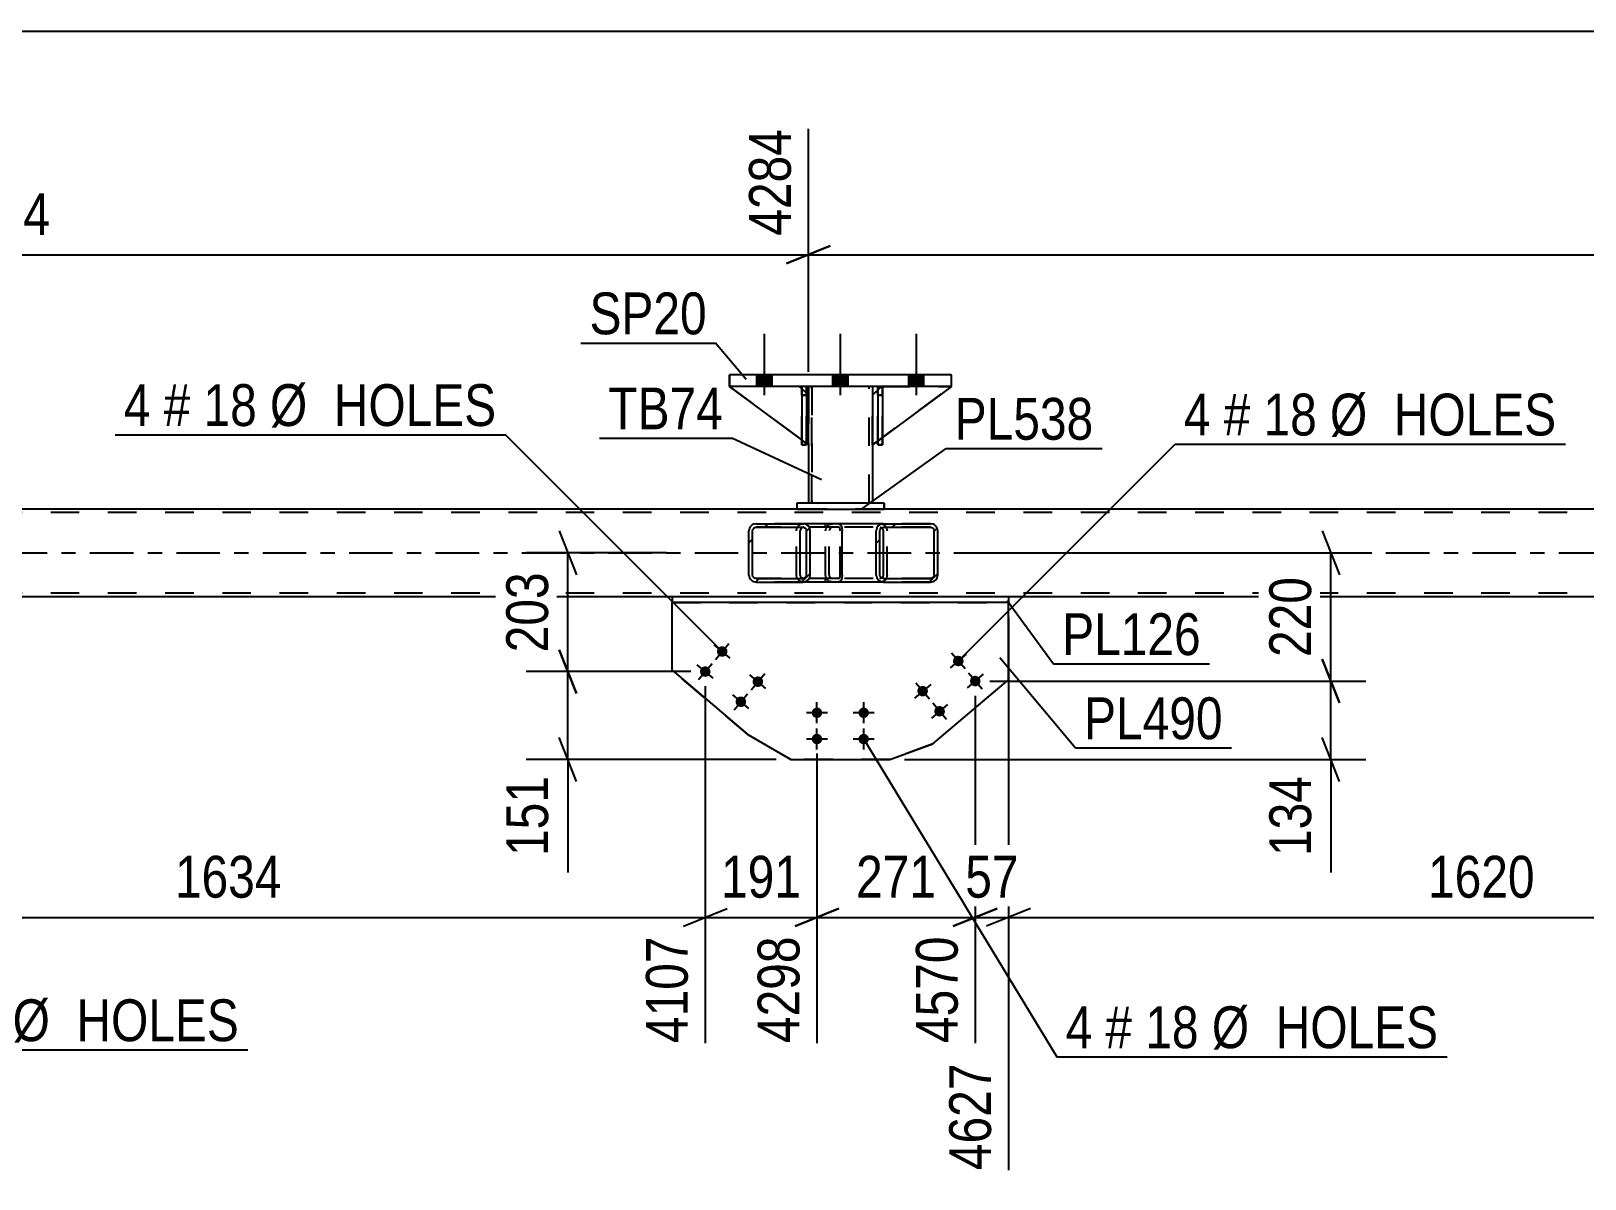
# Model space of a CAD drawing. Header units: millimetres. Extents: x -110 to 731, y -430 to 164.
# Drawn here: x 3.6 to 110, y -254.4 to -175.8 of the extents above; entities that cross this region are included whole.
import ezdxf

# ---------------------------------------------------------------- set-up
doc = ezdxf.new("R2010")
doc.units = ezdxf.units.MM
doc.linetypes.add('DXK_LINE_DOT2', pattern=[3.9198, 1.9599, -1.9599])
doc.linetypes.add('DXK_LINE_DOT3', pattern=[5.9187, 2.979, -0.9799, 0.9799, -0.9799])
doc.styles.add('Arial Narrow', font='ARIALN.TTF', dxfattribs={"height": 0.2})

# ---------------------------------------------------------------- blocks, each defined once
blk = doc.blocks.new('Part-570343290-77343 - 77341')
at = {"linetype": 'Continuous'}
h = blk.add_hatch(dxfattribs=at)
h.set_pattern_fill('', scale=0.7, style=0, pattern_type=0)
h.set_pattern_definition([(45, (56.8941, -209.8653), (-1.57154, 1.57154), [])])
h.paths.add_polyline_path([(56.93, -210.05), (56.89, -209.87), (56.78, -209.71), (56.62, -209.61), (56.43, -209.57), (53.23, -209.57), (53.04, -209.61), (52.88, -209.71), (52.77, -209.87), (52.73, -210.05), (52.73, -213.09), (52.77, -213.27), (52.88, -213.43), (53.04, -213.53), (53.23, -213.57), (56.43, -213.57), (56.62, -213.53), (56.78, -213.43), (56.89, -213.27), (56.93, -213.09)])
h.paths.add_polyline_path([(56.66, -213.18), (56.61, -213.26), (56.52, -213.31), (56.43, -213.33), (53.23, -213.33), (53.14, -213.31), (53.06, -213.26), (53, -213.18), (52.98, -213.09), (52.98, -210.05), (53, -209.96), (53.06, -209.88), (53.14, -209.83), (53.23, -209.81), (56.43, -209.81), (56.52, -209.83), (56.61, -209.88), (56.66, -209.96), (56.68, -210.05), (56.68, -213.09)])
at = {"color": 2, "linetype": 'Continuous'}
for p, q in [((53.23, -209.57), (53.04, -209.61)), ((53.23, -209.57), (56.43, -209.57)), ((58.86, -209.57), (56.43, -209.57)), ((56.62, -209.61), (56.43, -209.57)), ((58.86, -209.57), (58.95, -209.61)), ((58.95, -209.61), (59.04, -209.71)), ((52.77, -209.87), (52.73, -210.05)), ((52.73, -213.09), (52.73, -210.05)), ((52.98, -210.05), (53, -209.96)), ((52.98, -213.09), (52.98, -210.05)), ((53, -209.96), (53.06, -209.88)), ((53.06, -209.88), (53.14, -209.83)), ((53.14, -209.83), (53.23, -209.81)), ((53.23, -209.81), (56.43, -209.81)), ((56.26, -209.96), (56.24, -210.05)), ((56.24, -213.09), (56.24, -210.05)), ((56.31, -209.88), (56.26, -209.96)), ((56.39, -209.83), (56.31, -209.88)), ((56.46, -209.81), (56.39, -209.83)), ((56.43, -209.81), (56.52, -209.83)), ((56.52, -209.83), (56.61, -209.88)), ((56.61, -209.88), (56.66, -209.96)), ((56.66, -209.96), (56.68, -210.05)), ((56.68, -213.09), (56.68, -210.05)), ((56.93, -210.05), (56.89, -209.87)), ((56.93, -213.09), (56.93, -210.05)), ((59.04, -209.71), (59.1, -209.87)), ((59.1, -209.87), (59.12, -210.05)), ((59.12, -213.09), (59.12, -210.05)), ((52.73, -213.09), (52.77, -213.27)), ((53, -213.18), (52.98, -213.09)), ((53.06, -213.26), (53, -213.18)), ((53.04, -213.53), (53.23, -213.57)), ((53.14, -213.31), (53.06, -213.26)), ((53.23, -213.33), (53.14, -213.31)), ((53.23, -213.33), (56.43, -213.33)), ((53.23, -213.57), (56.43, -213.57)), ((56.24, -213.09), (56.26, -213.18)), ((56.26, -213.18), (56.31, -213.26)), ((56.31, -213.26), (56.39, -213.31)), ((56.46, -213.32), (56.39, -213.31)), ((56.52, -213.31), (56.43, -213.33)), ((56.43, -213.57), (56.62, -213.53)), ((58.86, -213.57), (56.43, -213.57)), ((56.61, -213.26), (56.52, -213.31)), ((56.66, -213.18), (56.61, -213.26)), ((56.68, -213.09), (56.66, -213.18)), ((56.89, -213.27), (56.93, -213.09)), ((58.95, -213.53), (58.86, -213.57)), ((59.04, -213.43), (58.95, -213.53)), ((59.1, -213.27), (59.04, -213.43)), ((59.12, -213.09), (59.1, -213.27))]:
    blk.add_line(p, q, dxfattribs=at)
at = {"color": 7, "linetype": 'DXK_LINE_DOT2'}
for p, q in [((56.43, -209.57), (53.23, -209.57)), ((56.3, -209.61), (56.49, -209.57)), ((57.97, -209.81), (57.97, -209.57)), ((58.86, -209.81), (53.23, -209.81)), ((55.98, -210.05), (56.02, -209.87)), ((55.98, -213.09), (55.98, -210.05)), ((56.49, -209.81), (56.46, -209.81)), ((58.91, -209.83), (58.86, -209.81)), ((58.95, -209.88), (58.91, -209.83)), ((58.98, -209.96), (58.95, -209.88)), ((58.99, -210.05), (58.98, -209.96)), ((58.99, -213.09), (58.99, -210.05)), ((58.86, -213.33), (53.23, -213.33)), ((56.43, -213.57), (53.23, -213.57)), ((56.02, -213.27), (55.98, -213.09)), ((56.49, -213.57), (56.3, -213.53)), ((56.49, -213.33), (56.46, -213.32)), ((57.97, -213.57), (57.97, -213.33)), ((58.86, -213.33), (58.91, -213.31)), ((58.91, -213.31), (58.95, -213.26)), ((58.95, -213.26), (58.98, -213.18)), ((58.98, -213.18), (58.99, -213.09))]:
    blk.add_line(p, q, dxfattribs=at)
at = {"color": 2, "linetype": 'Continuous'}
for centre, start, end in [((53.22, -210.07), 111.1033, 156.0535), ((56.44, -210.07), 23.9465, 68.8967), ((53.22, -213.07), 203.9465, 248.8967), ((56.44, -213.07), 291.1033, 336.0535)]:
    blk.add_arc(centre, 0.493, start, end, dxfattribs=at)
at = {"color": 7, "linetype": 'DXK_LINE_DOT2'}
for centre, start, end in [((56.47, -210.07), 111.1033, 156.0535), ((56.47, -213.07), 203.9465, 248.8967)]:
    blk.add_arc(centre, 0.493, start, end, dxfattribs=at)
blk = doc.blocks.new('Part-570343290-77344 - 77341')
at = {"linetype": 'Continuous'}
h = blk.add_hatch(dxfattribs=at)
h.set_pattern_fill('', scale=0.7, style=0, pattern_type=0)
h.set_pattern_definition([(45, (65.6334, -209.8653), (-1.57154, 1.57154), [])])
h.paths.add_polyline_path([(65.67, -210.05), (65.63, -209.87), (65.52, -209.71), (65.36, -209.61), (65.16, -209.57), (61.95, -209.57), (61.76, -209.61), (61.59, -209.71), (61.48, -209.87), (61.44, -210.05), (61.44, -213.09), (61.48, -213.27), (61.59, -213.43), (61.76, -213.53), (61.95, -213.57), (65.16, -213.57), (65.36, -213.53), (65.52, -213.43), (65.63, -213.27), (65.67, -213.09)])
h.paths.add_polyline_path([(65.4, -213.18), (65.34, -213.26), (65.26, -213.31), (65.16, -213.33), (61.95, -213.33), (61.85, -213.31), (61.77, -213.26), (61.71, -213.18), (61.7, -213.09), (61.7, -210.05), (61.71, -209.96), (61.77, -209.88), (61.85, -209.83), (61.95, -209.81), (65.16, -209.81), (65.26, -209.83), (65.34, -209.88), (65.4, -209.96), (65.42, -210.05), (65.42, -213.09)])
at = {"color": 7, "linetype": 'DXK_LINE_DOT2'}
for p, q in [((58.29, -209.61), (58.48, -209.57)), ((58.86, -209.57), (58.48, -209.57)), ((61.7, -209.57), (61.89, -209.61)), ((65.16, -209.57), (61.95, -209.57)), ((57.97, -210.05), (58.01, -209.87)), ((57.97, -213.09), (57.97, -210.05)), ((58.25, -209.96), (58.23, -210.05)), ((58.23, -213.09), (58.23, -210.05)), ((58.3, -209.88), (58.25, -209.96)), ((58.38, -209.83), (58.3, -209.88)), ((58.48, -209.81), (58.38, -209.83)), ((65.16, -209.81), (58.48, -209.81)), ((61.7, -209.81), (61.79, -209.83)), ((61.79, -209.83), (61.82, -209.85)), ((62.16, -209.87), (62.2, -210.05)), ((62.2, -213.09), (62.2, -210.05)), ((58.01, -213.27), (57.97, -213.09)), ((58.23, -213.09), (58.25, -213.18)), ((58.25, -213.18), (58.3, -213.26)), ((58.48, -213.57), (58.29, -213.53)), ((58.3, -213.26), (58.38, -213.31)), ((58.38, -213.31), (58.48, -213.33)), ((65.16, -213.33), (58.48, -213.33)), ((58.86, -213.57), (58.48, -213.57)), ((61.7, -213.33), (61.79, -213.31)), ((61.89, -213.53), (61.7, -213.57)), ((61.79, -213.31), (61.82, -213.29)), ((65.16, -213.57), (61.95, -213.57)), ((62.2, -213.09), (62.16, -213.27))]:
    blk.add_line(p, q, dxfattribs=at)
at = {"color": 2, "linetype": 'Continuous'}
for p, q in [((61.95, -209.57), (58.86, -209.57)), ((61.95, -209.57), (61.76, -209.61)), ((61.95, -209.57), (65.16, -209.57)), ((65.36, -209.61), (65.16, -209.57)), ((61.48, -209.87), (61.44, -210.05)), ((61.44, -213.09), (61.44, -210.05)), ((61.7, -210.05), (61.71, -209.96)), ((61.7, -213.09), (61.7, -210.05)), ((61.71, -209.96), (61.77, -209.88)), ((61.77, -209.88), (61.85, -209.83)), ((61.82, -209.85), (61.88, -209.88)), ((61.85, -209.83), (61.95, -209.81)), ((61.93, -209.96), (61.88, -209.88)), ((61.95, -210.05), (61.93, -209.96)), ((61.95, -209.81), (65.16, -209.81)), ((61.95, -213.09), (61.95, -210.05)), ((65.16, -209.81), (65.26, -209.83)), ((65.26, -209.83), (65.34, -209.88)), ((65.34, -209.88), (65.4, -209.96)), ((65.4, -209.96), (65.42, -210.05)), ((65.42, -213.09), (65.42, -210.05)), ((65.67, -210.05), (65.63, -209.87)), ((65.67, -213.09), (65.67, -210.05)), ((61.95, -213.57), (58.86, -213.57)), ((61.44, -213.09), (61.48, -213.27)), ((61.71, -213.18), (61.7, -213.09)), ((61.77, -213.26), (61.71, -213.18)), ((61.76, -213.53), (61.95, -213.57)), ((61.85, -213.31), (61.77, -213.26)), ((61.82, -213.29), (61.88, -213.26)), ((61.95, -213.33), (61.85, -213.31)), ((61.88, -213.26), (61.93, -213.18)), ((61.93, -213.18), (61.95, -213.09)), ((61.95, -213.33), (65.16, -213.33)), ((61.95, -213.57), (65.16, -213.57)), ((65.26, -213.31), (65.16, -213.33)), ((65.16, -213.57), (65.36, -213.53)), ((65.34, -213.26), (65.26, -213.31)), ((65.4, -213.18), (65.34, -213.26)), ((65.42, -213.09), (65.4, -213.18)), ((65.63, -213.27), (65.67, -213.09))]:
    blk.add_line(p, q, dxfattribs=at)
at = {"color": 7, "linetype": 'DXK_LINE_DOT2'}
for centre, start, end in [((58.46, -210.07), 110.9282, 155.8647), ((61.71, -210.07), 24.1353, 69.0718), ((58.46, -213.07), 204.1353, 249.0718), ((61.71, -213.07), 290.9282, 335.8647)]:
    blk.add_arc(centre, 0.495, start, end, dxfattribs=at)
at = {"color": 2, "linetype": 'Continuous'}
for centre, start, end in [((61.93, -210.07), 110.9282, 155.8647), ((65.18, -210.07), 24.1353, 69.0718), ((61.93, -213.07), 204.1353, 249.0718), ((65.18, -213.07), 290.9282, 335.8647)]:
    blk.add_arc(centre, 0.495, start, end, dxfattribs=at)
blk = doc.blocks.new('Part-570343290-77413 - 77341')
at = {"color": 2, "linetype": 'Continuous'}
for p, q in [((70.51, -214.57), (47.46, -214.57)), ((47.46, -214.57), (47.46, -214.97)), ((70.51, -214.97), (47.46, -214.97)), ((70.51, -214.57), (70.51, -214.97))]:
    blk.add_line(p, q, dxfattribs=at)
blk = doc.blocks.new('Part-570343290-77357 - 77341')
at = {"color": 2, "linetype": 'Continuous'}
for p, q in [((56, -208.57), (-45.68, -208.57)), ((225.21, -208.57), (62, -208.57)), ((47.46, -214.57), (-15.61, -214.57)), ((133.03, -214.57), (70.51, -214.57))]:
    blk.add_line(p, q, dxfattribs=at)
at = {"color": 7, "linetype": 'DXK_LINE_DOT2'}
for p, q in [((62, -208.57), (56, -208.57)), ((618.35, -208.81), (-45.68, -208.81)), ((618.35, -214.33), (-45.68, -214.33)), ((70.51, -214.57), (47.46, -214.57))]:
    blk.add_line(p, q, dxfattribs=at)
at = {"color": 7, "linetype": 'DXK_LINE_DOT3'}
blk.add_line((-45.68, -211.57), (618.35, -211.57), dxfattribs=at)
blk = doc.blocks.new('Part-570343290-77362 - 77341')
at = {"color": 2, "linetype": 'Continuous'}
for p, q in [((56.8, -200.17), (56.8, -200.77)), ((61.2, -200.17), (61.2, -200.77)), ((61.2, -200.17), (61.2, -200.77)), ((56.8, -204.17), (56.8, -208.17)), ((61.2, -204.17), (61.2, -208.17)), ((61.2, -204.17), (61.2, -208.17))]:
    blk.add_line(p, q, dxfattribs=at)
at = {"color": 7, "linetype": 'DXK_LINE_DOT2'}
for p, q in [((61.2, -200.17), (56.8, -200.17)), ((56.8, -200.17), (56.8, -208.17)), ((56.8, -200.77), (56.8, -204.17)), ((57.04, -208.17), (57.04, -200.17)), ((57.04, -200.17), (57.04, -208.17)), ((60.96, -208.17), (60.96, -200.17)), ((60.96, -208.17), (60.96, -200.17)), ((61.2, -200.77), (61.2, -204.17)), ((61.2, -200.77), (61.2, -204.17)), ((61.2, -208.17), (56.8, -208.17))]:
    blk.add_line(p, q, dxfattribs=at)
blk = doc.blocks.new('Part-570343290-77364 - 77341')
at = {"color": 7, "linetype": 'DXK_LINE_DOT2'}
for p, q in [((56.35, -200.77), (56.35, -200.17)), ((56.35, -200.17), (56.35, -200.17)), ((56.35, -200.17), (56.35, -204.17)), ((56.67, -200.17), (56.35, -200.17)), ((56.35, -204.17), (56.35, -200.77)), ((56.35, -200.77), (56.67, -200.77)), ((56.67, -200.64), (56.67, -200.77)), ((56.67, -200.64), (56.67, -204.17)), ((56.67, -200.77), (56.67, -204.08)), ((56.35, -204.17), (56.67, -204.17))]:
    blk.add_line(p, q, dxfattribs=at)
at = {"color": 2, "linetype": 'Continuous'}
for p, q in [((56.67, -200.17), (56.67, -200.64)), ((56.67, -200.17), (56.67, -200.64)), ((56.67, -204.08), (56.67, -204.17))]:
    blk.add_line(p, q, dxfattribs=at)
blk = doc.blocks.new('Part-570343290-77365 - 77341')
at = {"color": 7, "linetype": 'DXK_LINE_DOT2'}
for p, q in [((61.55, -200.77), (61.55, -200.17)), ((61.55, -200.17), (61.55, -200.17)), ((61.55, -200.17), (61.55, -204.17)), ((61.87, -200.17), (61.55, -200.17)), ((61.55, -204.17), (61.55, -200.77)), ((61.55, -200.77), (61.87, -200.77)), ((61.87, -200.77), (61.87, -200.17)), ((61.87, -204.17), (61.87, -200.17)), ((61.87, -200.77), (61.87, -203.67)), ((61.55, -204.17), (61.87, -204.17))]:
    blk.add_line(p, q, dxfattribs=at)
at = {"color": 2, "linetype": 'Continuous'}
blk.add_line((61.87, -203.67), (61.87, -204.17), dxfattribs=at)
blk = doc.blocks.new('Part-570343290-77366 - 77341')
at = {"color": 2, "linetype": 'Continuous'}
for p, q in [((56.67, -200.17), (56.35, -200.17)), ((56.35, -200.17), (56.35, -204.17)), ((56.67, -200.76), (56.67, -200.17)), ((56.67, -200.17), (56.67, -204.17)), ((56.67, -204.17), (56.35, -204.17))]:
    blk.add_line(p, q, dxfattribs=at)
at = {"color": 7, "linetype": 'DXK_LINE_DOT2'}
for p, q in [((56.35, -200.77), (56.35, -200.17)), ((56.67, -200.77), (56.35, -200.77)), ((56.35, -200.77), (56.35, -204.17)), ((56.67, -200.17), (56.67, -200.17)), ((56.67, -200.17), (56.67, -200.17)), ((56.67, -204.17), (56.67, -200.76))]:
    blk.add_line(p, q, dxfattribs=at)
blk = doc.blocks.new('Part-570343290-77367 - 77341')
at = {"color": 2, "linetype": 'Continuous'}
for p, q in [((61.87, -200.17), (61.55, -200.17)), ((61.55, -200.17), (61.55, -204.17)), ((61.87, -200.76), (61.87, -200.17)), ((61.87, -200.17), (61.87, -204.17)), ((61.87, -204.17), (61.55, -204.17))]:
    blk.add_line(p, q, dxfattribs=at)
at = {"color": 7, "linetype": 'DXK_LINE_DOT2'}
for p, q in [((61.55, -200.77), (61.55, -200.17)), ((61.87, -200.77), (61.55, -200.77)), ((61.55, -200.77), (61.55, -204.17)), ((61.87, -200.17), (61.87, -200.17)), ((61.87, -200.17), (61.87, -200.17)), ((61.87, -204.17), (61.87, -200.76))]:
    blk.add_line(p, q, dxfattribs=at)
blk = doc.blocks.new('Part-570343290-77368 - 77341')
at = {"color": 7, "linetype": 'DXK_LINE_DOT2'}
for p, q in [((56.8, -204.17), (51.4, -200.17)), ((56.2, -200.17), (51.4, -200.17)), ((51.4, -200.17), (56.8, -204.17)), ((56.2, -200.17), (56.8, -200.77)), ((56.8, -200.77), (56.2, -200.17)), ((56.8, -200.77), (56.8, -204.17)), ((56.8, -200.77), (56.8, -200.77)), ((56.8, -204.17), (56.8, -200.77)), ((56.8, -204.17), (56.8, -204.17))]:
    blk.add_line(p, q, dxfattribs=at)
blk = doc.blocks.new('Part-570343290-77369 - 77341')
at = {"color": 2, "linetype": 'Continuous'}
for p, q in [((56.35, -203.84), (51.4, -200.17)), ((56.35, -200.32), (56.2, -200.17)), ((56.8, -200.77), (56.67, -200.64)), ((56.8, -200.77), (56.8, -200.77)), ((56.8, -204.17), (56.8, -200.77)), ((56.8, -204.17), (56.67, -204.08)), ((56.8, -204.17), (56.8, -204.17))]:
    blk.add_line(p, q, dxfattribs=at)
at = {"color": 7, "linetype": 'DXK_LINE_DOT2'}
for p, q in [((56.8, -204.17), (51.4, -200.17)), ((56.2, -200.17), (51.4, -200.17)), ((56.2, -200.17), (56.8, -200.77)), ((56.67, -200.64), (56.35, -200.32)), ((56.8, -200.77), (56.8, -204.17)), ((56.67, -204.08), (56.35, -203.84))]:
    blk.add_line(p, q, dxfattribs=at)
blk = doc.blocks.new('Part-570343290-77370 - 77341')
at = {"color": 7, "linetype": 'DXK_LINE_DOT2'}
for p, q in [((61.8, -200.17), (61.2, -200.77)), ((61.2, -204.17), (66.6, -200.17)), ((61.2, -200.77), (61.8, -200.17)), ((66.6, -200.17), (61.2, -204.17)), ((61.2, -200.77), (61.2, -204.17)), ((61.2, -200.77), (61.2, -200.77)), ((61.2, -204.17), (61.2, -200.77)), ((61.8, -200.17), (66.6, -200.17)), ((61.2, -204.17), (61.2, -204.17))]:
    blk.add_line(p, q, dxfattribs=at)
at = {"color": 2, "linetype": 'Continuous'}
blk.add_line((66.6, -200.17), (66.6, -200.17), dxfattribs=at)
blk = doc.blocks.new('Part-570343290-77371 - 77341')
at = {"color": 7, "linetype": 'DXK_LINE_DOT2'}
for p, q in [((61.2, -200.77), (61.8, -200.17)), ((66.6, -200.17), (61.2, -204.17)), ((61.2, -204.17), (61.2, -200.77)), ((61.8, -200.17), (61.55, -200.42)), ((61.8, -200.17), (66.6, -200.17)), ((66.6, -200.17), (66.6, -200.17)), ((61.87, -203.67), (61.55, -203.91))]:
    blk.add_line(p, q, dxfattribs=at)
at = {"color": 2, "linetype": 'Continuous'}
for p, q in [((61.55, -200.42), (61.2, -200.77)), ((61.2, -200.77), (61.2, -204.17)), ((61.2, -200.77), (61.2, -200.77)), ((66.6, -200.17), (61.87, -203.67)), ((66.6, -200.17), (66.6, -200.17)), ((61.55, -203.91), (61.2, -204.17)), ((61.2, -204.17), (61.2, -204.17))]:
    blk.add_line(p, q, dxfattribs=at)
blk = doc.blocks.new('Part-570343290-77372 - 77341')
at = {"color": 2, "linetype": 'Continuous'}
for p, q in [((66.6, -199.37), (51.4, -199.37)), ((51.4, -199.37), (51.4, -200.17)), ((66.6, -200.17), (66.6, -199.37)), ((66.6, -200.17), (66.6, -199.37)), ((66.6, -200.17), (51.4, -200.17))]:
    blk.add_line(p, q, dxfattribs=at)
at = {"color": 7, "linetype": 'DXK_LINE_DOT2'}
for p, q in [((51.4, -200.17), (51.4, -199.37)), ((66.6, -200.17), (66.6, -200.17)), ((66.6, -200.17), (66.6, -200.17))]:
    blk.add_line(p, q, dxfattribs=at)
blk = doc.blocks.new('Part-570343290-77466 - 77341')
at = {"color": 2, "linetype": 'Continuous'}
for p, q in [((56, -208.17), (56, -208.57)), ((62, -208.17), (56, -208.17)), ((56, -208.57), (62, -208.57)), ((62, -208.17), (62, -208.57)), ((62, -208.57), (62, -208.17))]:
    blk.add_line(p, q, dxfattribs=at)
at = {"color": 7, "linetype": 'DXK_LINE_DOT2'}
for p, q in [((56, -208.17), (56, -208.57)), ((62, -208.17), (62, -208.17)), ((62, -208.17), (62, -208.17)), ((62, -208.57), (62, -208.57)), ((62, -208.57), (62, -208.57))]:
    blk.add_line(p, q, dxfattribs=at)
blk = doc.blocks.new('Part-570343290-77478 - 77341')
at = {"color": 2, "linetype": 'Continuous'}
for p, q in [((47.46, -219.61), (47.46, -214.97)), ((70.51, -220.26), (70.51, -214.97)), ((47.46, -219.61), (52.65, -224)), ((65.32, -224.65), (70.51, -220.26)), ((52.65, -224), (55.59, -225.72)), ((52.65, -224), (52.65, -224)), ((62.39, -225.72), (65.32, -224.65)), ((65.32, -224.65), (65.32, -224.65)), ((55.59, -225.72), (62.39, -225.72)), ((55.59, -225.72), (55.59, -225.72)), ((62.39, -225.72), (62.39, -225.72))]:
    blk.add_line(p, q, dxfattribs=at)
at = {"color": 7, "linetype": 'DXK_LINE_DOT2'}
for p, q in [((47.46, -214.97), (70.51, -214.97)), ((47.46, -214.97), (70.51, -214.97)), ((52.65, -224), (47.46, -219.61)), ((65.32, -224.65), (70.51, -220.26)), ((55.59, -225.72), (52.65, -224)), ((65.32, -224.65), (62.39, -225.72)), ((62.39, -225.72), (55.59, -225.72))]:
    blk.add_line(p, q, dxfattribs=at)
blk = doc.blocks.new('Bolt-570343290-77489 - 77341')
at = {"linetype": 'Continuous'}
for points in [[(53.28, -200.17), (54.32, -200.17), (54.32, -199.37), (53.28, -199.37)], [(53.28, -200.17), (54.32, -200.17), (54.32, -199.37), (53.28, -199.37)], [(53.28, -200.17), (54.32, -200.17), (54.32, -199.37), (53.28, -199.37)], [(58.48, -200.17), (59.52, -200.17), (59.52, -199.37), (58.48, -199.37)], [(58.48, -200.17), (59.52, -200.17), (59.52, -199.37), (58.48, -199.37)], [(63.68, -200.17), (64.72, -200.17), (64.72, -199.37), (63.68, -199.37)], [(63.68, -200.17), (64.72, -200.17), (64.72, -199.37), (63.68, -199.37)], [(63.68, -200.17), (64.72, -200.17), (64.72, -199.37), (63.68, -199.37)]]:
    blk.add_hatch(color=1, dxfattribs=at).paths.add_polyline_path(points)
at = {"color": 1, "linetype": 'Continuous'}
for p, q in [((53.8, -200.77), (53.8, -196.57)), ((53.8, -200.77), (53.8, -196.57)), ((53.8, -200.77), (53.8, -196.57)), ((59, -200.77), (59, -196.57)), ((59, -200.77), (59, -196.57)), ((64.2, -200.77), (64.2, -196.57)), ((64.2, -200.77), (64.2, -196.57)), ((64.2, -200.77), (64.2, -196.57)), ((53.28, -200.17), (53.28, -199.37)), ((53.28, -200.17), (53.28, -199.37)), ((53.28, -200.17), (53.28, -199.37)), ((54.32, -200.17), (54.32, -199.37)), ((54.32, -200.17), (54.32, -199.37)), ((54.32, -200.17), (54.32, -199.37)), ((58.48, -200.17), (58.48, -199.37)), ((58.48, -200.17), (58.48, -199.37)), ((59.52, -200.17), (59.52, -199.37)), ((59.52, -200.17), (59.52, -199.37)), ((63.68, -200.17), (63.68, -199.37)), ((63.68, -200.17), (63.68, -199.37)), ((63.68, -200.17), (63.68, -199.37)), ((64.72, -200.17), (64.72, -199.37)), ((64.72, -200.17), (64.72, -199.37)), ((64.72, -200.17), (64.72, -199.37))]:
    blk.add_line(p, q, dxfattribs=at)
blk = doc.blocks.new('Bolt-570343290-77538 - 77341')
at = {"linetype": 'Continuous'}
for points in [[(50.62, -218.09), (50.68, -218.04), (50.74, -218), (50.81, -217.98), (50.89, -217.97), (50.96, -217.97), (51.03, -217.99), (51.1, -218.03), (51.16, -218.08), (51.2, -218.14), (51.24, -218.2), (51.26, -218.28), (51.26, -218.35), (51.24, -218.43), (51.22, -218.5), (51.17, -218.56), (51.12, -218.61), (51.06, -218.65), (50.98, -218.67), (50.91, -218.69), (50.83, -218.68), (50.76, -218.66), (50.7, -218.62), (50.64, -218.57), (50.59, -218.51), (50.56, -218.45), (50.54, -218.37), (50.54, -218.3), (50.55, -218.22), (50.58, -218.16)], [(49.46, -219.47), (49.52, -219.41), (49.58, -219.38), (49.65, -219.35), (49.73, -219.34), (49.8, -219.35), (49.87, -219.37), (49.94, -219.4), (50, -219.45), (50.04, -219.51), (50.07, -219.58), (50.09, -219.65), (50.1, -219.73), (50.08, -219.8), (50.05, -219.87), (50.01, -219.93), (49.96, -219.98), (49.89, -220.02), (49.82, -220.05), (49.75, -220.06), (49.67, -220.05), (49.6, -220.03), (49.53, -220), (49.48, -219.95), (49.43, -219.89), (49.4, -219.82), (49.38, -219.75), (49.38, -219.67), (49.39, -219.6), (49.42, -219.53)], [(53.07, -220.16), (53.12, -220.11), (53.19, -220.07), (53.26, -220.04), (53.33, -220.03), (53.41, -220.04), (53.48, -220.06), (53.54, -220.09), (53.6, -220.14), (53.65, -220.2), (53.68, -220.27), (53.7, -220.34), (53.7, -220.42), (53.69, -220.49), (53.66, -220.56), (53.62, -220.62), (53.56, -220.68), (53.5, -220.72), (53.43, -220.74), (53.35, -220.75), (53.28, -220.75), (53.21, -220.73), (53.14, -220.69), (53.08, -220.64), (53.04, -220.58), (53, -220.51), (52.98, -220.44), (52.98, -220.37), (53, -220.29), (53.02, -220.22)], [(51.9, -221.53), (51.96, -221.48), (52.02, -221.44), (52.09, -221.42), (52.17, -221.41), (52.24, -221.41), (52.32, -221.43), (52.38, -221.47), (52.44, -221.52), (52.49, -221.58), (52.52, -221.64), (52.54, -221.72), (52.54, -221.79), (52.52, -221.87), (52.5, -221.94), (52.45, -222), (52.4, -222.05), (52.34, -222.09), (52.26, -222.12), (52.19, -222.13), (52.12, -222.12), (52.04, -222.1), (51.98, -222.06), (51.92, -222.02), (51.87, -221.96), (51.84, -221.89), (51.82, -221.82), (51.82, -221.74), (51.83, -221.67), (51.86, -221.6)]]:
    blk.add_hatch(color=1, dxfattribs=at).paths.add_polyline_path(points)
at = {"color": 1, "linetype": 'Continuous'}
for p, q in [((51.45, -218.79), (50.35, -217.86)), ((50.43, -218.87), (51.36, -217.78)), ((50.29, -220.16), (49.19, -219.23)), ((49.27, -220.25), (50.2, -219.15)), ((53.89, -220.86), (52.79, -219.93)), ((52.88, -220.94), (53.81, -219.84)), ((52.73, -222.23), (51.63, -221.3)), ((51.71, -222.32), (52.64, -221.22))]:
    blk.add_line(p, q, dxfattribs=at)
blk = doc.blocks.new('Bolt-570343290-77539 - 77341')
at = {"linetype": 'Continuous'}
for points in [[(57.03, -222.52, -1), (57.75, -222.52, -1)], [(60.23, -222.52, -1), (60.95, -222.52, -1)], [(57.03, -224.32, -1), (57.75, -224.32, -1)], [(60.23, -224.32, -1), (60.95, -224.32, -1)]]:
    blk.add_hatch(color=1, dxfattribs=at).paths.add_polyline_path(points)
at = {"color": 1, "linetype": 'Continuous'}
for p, q in [((57.39, -223.24), (57.39, -221.8)), ((60.59, -223.24), (60.59, -221.8)), ((58.11, -222.52), (56.67, -222.52)), ((61.31, -222.52), (59.87, -222.52)), ((58.11, -224.32), (56.67, -224.32)), ((57.39, -225.04), (57.39, -223.6)), ((61.31, -224.32), (59.87, -224.32)), ((60.59, -225.04), (60.59, -223.6))]:
    blk.add_line(p, q, dxfattribs=at)
blk = doc.blocks.new('Bolt-570343290-77540 - 77341')
at = {"linetype": 'Continuous'}
for points in [[(66.72, -218.92), (66.74, -218.84), (66.77, -218.78), (66.82, -218.72), (66.88, -218.67), (66.95, -218.64), (67.02, -218.62), (67.09, -218.62), (67.17, -218.63), (67.24, -218.66), (67.3, -218.7), (67.35, -218.75), (67.39, -218.81), (67.42, -218.89), (67.43, -218.96), (67.43, -219.03), (67.41, -219.11), (67.37, -219.17), (67.32, -219.23), (67.27, -219.28), (67.2, -219.31), (67.13, -219.33), (67.05, -219.33), (66.98, -219.32), (66.91, -219.29), (66.84, -219.25), (66.79, -219.2), (66.75, -219.14), (66.72, -219.06), (66.71, -218.99)], [(67.88, -220.29), (67.9, -220.22), (67.93, -220.15), (67.98, -220.09), (68.04, -220.05), (68.11, -220.01), (68.18, -219.99), (68.26, -219.99), (68.33, -220), (68.4, -220.03), (68.46, -220.07), (68.52, -220.13), (68.56, -220.19), (68.58, -220.26), (68.59, -220.33), (68.59, -220.41), (68.57, -220.48), (68.54, -220.55), (68.49, -220.61), (68.43, -220.65), (68.36, -220.69), (68.29, -220.71), (68.21, -220.71), (68.14, -220.7), (68.07, -220.67), (68.01, -220.63), (67.95, -220.57), (67.91, -220.51), (67.89, -220.44), (67.88, -220.36)], [(64.27, -220.98), (64.29, -220.91), (64.33, -220.84), (64.38, -220.79), (64.44, -220.74), (64.5, -220.7), (64.58, -220.69), (64.65, -220.68), (64.73, -220.7), (64.8, -220.72), (64.86, -220.76), (64.91, -220.82), (64.95, -220.88), (64.98, -220.95), (64.99, -221.03), (64.98, -221.1), (64.96, -221.17), (64.93, -221.24), (64.88, -221.3), (64.82, -221.35), (64.76, -221.38), (64.68, -221.4), (64.61, -221.4), (64.53, -221.39), (64.46, -221.36), (64.4, -221.32), (64.35, -221.27), (64.31, -221.2), (64.28, -221.13), (64.27, -221.06)], [(65.44, -222.36), (65.46, -222.28), (65.49, -222.22), (65.54, -222.16), (65.6, -222.11), (65.67, -222.08), (65.74, -222.06), (65.81, -222.06), (65.89, -222.07), (65.96, -222.1), (66.02, -222.14), (66.07, -222.19), (66.11, -222.26), (66.14, -222.33), (66.15, -222.4), (66.15, -222.48), (66.13, -222.55), (66.09, -222.62), (66.04, -222.67), (65.99, -222.72), (65.92, -222.75), (65.85, -222.77), (65.77, -222.78), (65.7, -222.76), (65.63, -222.74), (65.56, -222.69), (65.51, -222.64), (65.47, -222.58), (65.44, -222.51), (65.43, -222.43)]]:
    blk.add_hatch(color=1, dxfattribs=at).paths.add_polyline_path(points)
at = {"color": 1, "linetype": 'Continuous'}
for p, q in [((67.62, -218.51), (66.52, -219.44)), ((67.54, -219.52), (66.61, -218.43)), ((68.78, -219.88), (67.69, -220.81)), ((68.7, -220.9), (67.77, -219.8)), ((65.18, -220.58), (64.08, -221.51)), ((65.09, -221.59), (64.16, -220.49)), ((66.34, -221.95), (65.24, -222.88)), ((66.26, -222.97), (65.33, -221.87))]:
    blk.add_line(p, q, dxfattribs=at)
blk = doc.blocks.new('StraightDimension-570343290-81032 - 77341')
at = {"color": 7, "linetype": 'Continuous'}
for p, q in [((68.23, -221.35), (68.23, -245.14)), ((57.39, -225.32), (57.39, -245.14)), ((55.89, -237.13), (58.89, -235.93)), ((69.73, -235.93), (66.73, -237.13)), ((57.39, -236.53), (68.23, -236.53))]:
    blk.add_line(p, q, dxfattribs=at)
at = {"color": 0}
blk.add_wipeout([(66.15, -235.78), (66.15, -231.58), (59.47, -231.58), (59.47, -235.78)], dxfattribs=at)
at = {"color": 3, "style": 'Arial Narrow'}
blk.add_text('271', height=2.863, dxfattribs=at).set_placement((60.07, -235.18))
at = {"color": 0, "linetype": 'Continuous'}
blk.add_wipeout([(67.63, -237.23), (63.43, -237.23), (63.43, -245.74), (67.63, -245.74)], dxfattribs=at)
at = {"color": 3, "linetype": 'Continuous', "style": 'Arial Narrow'}
blk.add_text('4570', height=2.863, rotation=90.0002, dxfattribs=at).set_placement((67.03, -245.14))
blk = doc.blocks.new('StraightDimension-570343290-80683 - 77341')
at = {"color": 7, "linetype": 'Continuous'}
for p, q in [((56.8, -199.17), (56.8, -182.54)), ((226.01, -199.17), (226.01, -182.54)), ((58.3, -190.55), (55.3, -191.75)), ((56.8, -191.15), (226.01, -191.15)), ((224.51, -191.75), (227.51, -190.55))]:
    blk.add_line(p, q, dxfattribs=at)
at = {"color": 0}
blk.add_wipeout([(145.66, -190.4), (145.66, -186.2), (137.15, -186.2), (137.15, -190.4)], dxfattribs=at)
at = {"color": 3, "style": 'Arial Narrow'}
blk.add_text('4230', height=2.863, dxfattribs=at).set_placement((137.75, -189.8))
at = {"color": 0, "linetype": 'Continuous'}
blk.add_wipeout([(225.41, -181.94), (221.21, -181.94), (221.21, -190.45), (225.41, -190.45)], dxfattribs=at)
at = {"color": 3, "linetype": 'Continuous', "style": 'Arial Narrow'}
blk.add_text('8514', height=2.863, rotation=90.0002, dxfattribs=at).set_placement((224.81, -189.85))
blk = doc.blocks.new('StraightDimension-570343290-80684 - 77341')
at = {"color": 7, "linetype": 'Continuous'}
for p, q in [((56.8, -199.17), (56.8, -182.54)), ((-54.38, -207.57), (-54.38, -188.02)), ((-52.88, -190.55), (-55.88, -191.75)), ((-54.38, -191.15), (56.8, -191.15)), ((55.3, -191.75), (58.3, -190.55))]:
    blk.add_line(p, q, dxfattribs=at)
at = {"color": 0}
blk.add_wipeout([(5.47, -190.4), (5.47, -186.2), (-3.05, -186.2), (-3.05, -190.4)], dxfattribs=at)
at = {"color": 3, "style": 'Arial Narrow'}
blk.add_text('4284', height=2.863, dxfattribs=at).set_placement((-2.45, -189.8))
at = {"color": 0, "linetype": 'Continuous'}
for points in [[(56.2, -181.94), (52, -181.94), (52, -190.45), (56.2, -190.45)], [(-54.98, -187.42), (-59.18, -187.42), (-59.18, -190.45), (-54.98, -190.45)]]:
    blk.add_wipeout(points, dxfattribs=at)
at = {"color": 3, "linetype": 'Continuous', "style": 'Arial Narrow'}
for s, height, p in [('4284', 2.863, (55.6, -189.85)), ('0', 2.86, (-55.58, -189.85))]:
    blk.add_text(s, height=height, rotation=90.0002, dxfattribs=at).set_placement(p)
blk = doc.blocks.new('StraightDimension-570343290-80968 - 77341')
at = {"color": 7, "linetype": 'Continuous'}
blk.add_line((-54.38, -175.84), (630.45, -175.84), dxfattribs=at)
blk = doc.blocks.new('StraightDimension-570343290-81030 - 77341')
at = {"color": 7, "linetype": 'Continuous'}
for p, q in [((70.51, -215.97), (70.51, -253.84)), ((135.31, -219.56), (135.31, -245.14)), ((72.01, -235.93), (69.01, -237.13)), ((133.81, -237.13), (136.81, -235.93)), ((70.51, -236.53), (135.31, -236.53))]:
    blk.add_line(p, q, dxfattribs=at)
at = {"color": 0}
blk.add_wipeout([(107.17, -235.78), (107.17, -231.58), (98.65, -231.58), (98.65, -235.78)], dxfattribs=at)
at = {"color": 3, "style": 'Arial Narrow'}
blk.add_text('1620', height=2.863, dxfattribs=at).set_placement((99.25, -235.18))
at = {"color": 0, "linetype": 'Continuous'}
blk.add_wipeout([(134.71, -237.23), (130.51, -237.23), (130.51, -245.74), (134.71, -245.74)], dxfattribs=at)
at = {"color": 3, "linetype": 'Continuous', "style": 'Arial Narrow'}
blk.add_text('6246', height=2.863, rotation=90.0002, dxfattribs=at).set_placement((134.11, -245.14))
blk = doc.blocks.new('StraightDimension-570343290-81031 - 77341')
at = {"color": 7, "linetype": 'Continuous'}
for p, q in [((70.51, -215.97), (70.51, -253.84)), ((68.23, -221.35), (68.23, -245.14)), ((66.73, -237.13), (69.73, -235.93)), ((72.01, -235.93), (69.01, -237.13)), ((68.23, -236.53), (70.51, -236.53))]:
    blk.add_line(p, q, dxfattribs=at)
at = {"color": 0, "linetype": 'Continuous'}
blk.add_wipeout([(69.91, -245.93), (65.71, -245.93), (65.71, -254.44), (69.91, -254.44)], dxfattribs=at)
at = {"color": 3, "linetype": 'Continuous', "style": 'Arial Narrow'}
blk.add_text('4627', height=2.863, rotation=90.0002, dxfattribs=at).set_placement((69.31, -253.84))
at = {"color": 0}
blk.add_wipeout([(71.8, -235.78), (71.8, -231.58), (66.95, -231.58), (66.95, -235.78)], dxfattribs=at)
at = {"color": 3, "style": 'Arial Narrow'}
blk.add_text('57', height=2.863, dxfattribs=at).set_placement((67.55, -235.18))
blk = doc.blocks.new('StraightDimension-570343290-81033 - 77341')
at = {"color": 7, "linetype": 'Continuous'}
for p, q in [((49.74, -220.7), (49.74, -245.14)), ((57.39, -225.32), (57.39, -245.14)), ((48.24, -237.13), (51.24, -235.93)), ((58.89, -235.93), (55.89, -237.13)), ((49.74, -236.53), (57.39, -236.53))]:
    blk.add_line(p, q, dxfattribs=at)
at = {"color": 0}
blk.add_wipeout([(56.9, -235.78), (56.9, -231.58), (50.22, -231.58), (50.22, -235.78)], dxfattribs=at)
at = {"color": 0, "linetype": 'Continuous'}
blk.add_wipeout([(56.79, -237.23), (52.59, -237.23), (52.59, -245.74), (56.79, -245.74)], dxfattribs=at)
at = {"color": 3, "style": 'Arial Narrow'}
blk.add_text('191', height=2.863, dxfattribs=at).set_placement((50.82, -235.18))
at = {"color": 3, "linetype": 'Continuous', "style": 'Arial Narrow'}
blk.add_text('4298', height=2.863, rotation=90.0002, dxfattribs=at).set_placement((56.19, -245.14))
blk = doc.blocks.new('StraightDimension-570343290-81034 - 77341')
at = {"color": 7, "linetype": 'Continuous'}
for p, q in [((-15.61, -215.97), (-15.61, -253.84)), ((49.74, -220.7), (49.74, -245.14)), ((-14.11, -235.93), (-17.11, -237.13)), ((48.24, -237.13), (51.24, -235.93)), ((-15.61, -236.53), (49.74, -236.53))]:
    blk.add_line(p, q, dxfattribs=at)
at = {"color": 0}
blk.add_wipeout([(21.32, -235.78), (21.32, -231.58), (12.81, -231.58), (12.81, -235.78)], dxfattribs=at)
at = {"color": 3, "style": 'Arial Narrow'}
blk.add_text('1634', height=2.863, dxfattribs=at).set_placement((13.41, -235.18))
at = {"color": 0, "linetype": 'Continuous'}
blk.add_wipeout([(49.14, -237.23), (44.94, -237.23), (44.94, -245.74), (49.14, -245.74)], dxfattribs=at)
at = {"color": 3, "linetype": 'Continuous', "style": 'Arial Narrow'}
blk.add_text('4107', height=2.863, rotation=90.0002, dxfattribs=at).set_placement((48.54, -245.14))
blk = doc.blocks.new('StraightDimension-570343290-81310 - 77341')
at = {"color": 7, "linetype": 'Continuous'}
for p, q in [((39.72, -210.07), (40.92, -213.07)), ((47.08, -211.57), (37.47, -211.57)), ((40.32, -219.7), (40.32, -211.57)), ((40.92, -221.2), (39.72, -218.2)), ((48.74, -219.7), (37.47, -219.7))]:
    blk.add_line(p, q, dxfattribs=at)
at = {"color": 0}
blk.add_wipeout([(39.57, -212.29), (35.37, -212.29), (35.37, -218.98), (39.57, -218.98)], dxfattribs=at)
at = {"color": 3, "style": 'Arial Narrow'}
blk.add_text('203', height=2.863, rotation=90.0002, dxfattribs=at).set_placement((38.97, -218.38))
blk = doc.blocks.new('StraightDimension-570343290-81311 - 77341')
at = {"color": 7, "linetype": 'Continuous'}
for p, q in [((39.72, -218.2), (40.92, -221.2)), ((48.74, -219.7), (37.47, -219.7)), ((40.32, -225.72), (40.32, -219.7)), ((40.92, -227.22), (39.72, -224.22)), ((54.59, -225.72), (37.47, -225.72)), ((40.32, -225.72), (40.32, -233.46)), ((40.32, -225.72), (40.32, -233.46))]:
    blk.add_line(p, q, dxfattribs=at)
at = {"color": 0}
blk.add_wipeout([(39.57, -226.25), (35.37, -226.25), (35.37, -232.93), (39.57, -232.93)], dxfattribs=at)
at = {"color": 3, "style": 'Arial Narrow'}
blk.add_text('151', height=2.863, rotation=90.0002, dxfattribs=at).set_placement((38.97, -232.33))
blk = doc.blocks.new('StraightDimension-570343290-81337 - 77341')
at = {"color": 7, "linetype": 'Continuous'}
for p, q in [((91.99, -210.07), (93.19, -213.07)), ((69.67, -211.57), (94.99, -211.57)), ((92.59, -220.35), (92.59, -211.57)), ((93.19, -221.85), (91.99, -218.85)), ((69.23, -220.35), (94.99, -220.35))]:
    blk.add_line(p, q, dxfattribs=at)
at = {"color": 0}
blk.add_wipeout([(91.84, -212.62), (87.64, -212.62), (87.64, -219.3), (91.84, -219.3)], dxfattribs=at)
at = {"color": 3, "style": 'Arial Narrow'}
blk.add_text('220', height=2.863, rotation=90.0002, dxfattribs=at).set_placement((91.24, -218.7))
blk = doc.blocks.new('StraightDimension-570343290-81338 - 77341')
at = {"color": 7, "linetype": 'Continuous'}
for p, q in [((91.99, -218.85), (93.19, -221.85)), ((69.23, -220.35), (94.99, -220.35)), ((92.59, -225.72), (92.59, -220.35)), ((93.19, -227.22), (91.99, -224.22)), ((63.39, -225.72), (94.99, -225.72)), ((92.59, -225.72), (92.59, -233.46)), ((92.59, -225.72), (92.59, -233.46))]:
    blk.add_line(p, q, dxfattribs=at)
at = {"color": 0}
blk.add_wipeout([(91.84, -226.25), (87.64, -226.25), (87.64, -232.93), (91.84, -232.93)], dxfattribs=at)
at = {"color": 3, "style": 'Arial Narrow'}
blk.add_text('134', height=2.863, rotation=90.0002, dxfattribs=at).set_placement((91.24, -232.33))
blk = doc.blocks.new('Mark-570343290-88287 - 77341')
at = {"color": 7, "linetype": 'Continuous'}
for p in [(9.31, -203.48), (50.9, -218.33)]:
    blk.add_line(p, (36.05, -203.48), dxfattribs=at)
at = {"color": 0}
for points in [[(11.74, -202.88), (11.74, -199.88), (9.91, -199.88), (9.91, -202.88)], [(14.47, -202.88), (14.47, -199.88), (12.64, -199.88), (12.64, -202.88)], [(19.02, -202.88), (19.02, -199.88), (15.37, -199.88), (15.37, -202.88)], [(35.45, -202.88), (35.45, -199.88), (19.92, -199.88), (19.92, -202.88)]]:
    blk.add_wipeout(points, dxfattribs=at)
for points in [[(11.74, -202.88), (11.74, -199.88), (9.91, -199.88), (9.91, -202.88)], [(14.47, -202.88), (14.47, -199.88), (12.64, -199.88), (12.64, -202.88)], [(19.02, -202.88), (19.02, -199.88), (15.37, -199.88), (15.37, -202.88)], [(35.45, -202.88), (35.45, -199.88), (19.92, -199.88), (19.92, -202.88)]]:
    blk.add_wipeout(points, dxfattribs=at)
at = {"color": 3, "style": 'Arial Narrow'}
for s, height, p in [('4', 2.86, (9.91, -202.88)), ('#', 2.86, (12.64, -202.88)), ('18', 2.863, (15.37, -202.88)), ('Ø  HOLES', 2.863, (19.92, -202.88))]:
    blk.add_text(s, height=height, dxfattribs=at).set_placement(p)
blk = doc.blocks.new('Mark-570343290-80734 - 77341')
at = {"color": 30, "linetype": 'Continuous'}
for p in [(42.5, -203.71), (57.69, -206.56)]:
    blk.add_line(p, (51.55, -203.71), dxfattribs=at)
at = {"color": 0}
blk.add_wipeout([(50.95, -203.11), (50.95, -200.11), (43.1, -200.11), (43.1, -203.11)], dxfattribs=at)
blk.add_wipeout([(50.95, -203.11), (50.95, -200.11), (43.1, -200.11), (43.1, -203.11)], dxfattribs=at)
at = {"color": 3, "style": 'Arial Narrow'}
blk.add_text('TB74', height=2.863, dxfattribs=at).set_placement((43.1, -203.11))
blk = doc.blocks.new('Mark-570343290-80737 - 77341')
at = {"color": 30, "linetype": 'Continuous'}
for p in [(41.21, -197.2), (52.54, -199.69)]:
    blk.add_line(p, (50.45, -197.2), dxfattribs=at)
at = {"color": 0}
blk.add_wipeout([(49.85, -196.6), (49.85, -193.6), (41.81, -193.6), (41.81, -196.6)], dxfattribs=at)
blk.add_wipeout([(49.85, -196.6), (49.85, -193.6), (41.81, -193.6), (41.81, -196.6)], dxfattribs=at)
at = {"color": 3, "style": 'Arial Narrow'}
blk.add_text('SP20', height=2.863, dxfattribs=at).set_placement((41.81, -196.6))
blk = doc.blocks.new('Mark-570343290-80752 - 77341')
at = {"color": 30, "linetype": 'Continuous'}
for p, q in [((70.41, -214.84), (73.59, -219.17)), ((73.59, -219.17), (84.29, -219.17))]:
    blk.add_line(p, q, dxfattribs=at)
at = {"color": 0}
blk.add_wipeout([(83.69, -218.57), (83.69, -215.57), (74.19, -215.57), (74.19, -218.57)], dxfattribs=at)
blk.add_wipeout([(83.69, -218.57), (83.69, -215.57), (74.19, -215.57), (74.19, -218.57)], dxfattribs=at)
at = {"color": 3, "style": 'Arial Narrow'}
blk.add_text('PL126', height=2.863, dxfattribs=at).set_placement((74.19, -218.57))
blk = doc.blocks.new('Mark-570343290-80773 - 77341')
at = {"color": 30, "linetype": 'Continuous'}
for p, q in [((60.44, -208.57), (66.23, -204.42)), ((66.23, -204.42), (76.93, -204.42))]:
    blk.add_line(p, q, dxfattribs=at)
at = {"color": 0}
blk.add_wipeout([(76.33, -203.82), (76.33, -200.82), (66.83, -200.82), (66.83, -203.82)], dxfattribs=at)
blk.add_wipeout([(76.33, -203.82), (76.33, -200.82), (66.83, -200.82), (66.83, -203.82)], dxfattribs=at)
at = {"color": 3, "style": 'Arial Narrow'}
blk.add_text('PL538', height=2.863, dxfattribs=at).set_placement((66.83, -203.82))
blk = doc.blocks.new('Mark-570343290-80782 - 77341')
at = {"color": 30, "linetype": 'Continuous'}
for p, q in [((69.91, -218.73), (75.09, -224.93)), ((75.09, -224.93), (85.79, -224.93))]:
    blk.add_line(p, q, dxfattribs=at)
at = {"color": 0}
blk.add_wipeout([(85.19, -224.33), (85.19, -221.33), (75.69, -221.33), (75.69, -224.33)], dxfattribs=at)
blk.add_wipeout([(85.19, -224.33), (85.19, -221.33), (75.69, -221.33), (75.69, -224.33)], dxfattribs=at)
at = {"color": 3, "style": 'Arial Narrow'}
blk.add_text('PL490', height=2.863, dxfattribs=at).set_placement((75.69, -224.33))
blk = doc.blocks.new('Mark-570343290-88286 - 77341')
at = {"color": 7, "linetype": 'Continuous'}
for p, q in [((-20.33, -220.63), (-8.33, -245.61)), ((-8.33, -245.61), (18.41, -245.61))]:
    blk.add_line(p, q, dxfattribs=at)
at = {"color": 0}
for points in [[(-5.9, -245.01), (-5.9, -242.01), (-7.73, -242.01), (-7.73, -245.01)], [(-3.17, -245.01), (-3.17, -242.01), (-5, -242.01), (-5, -245.01)], [(1.39, -245.01), (1.39, -242.01), (-2.27, -242.01), (-2.27, -245.01)], [(17.81, -245.01), (17.81, -242.01), (2.29, -242.01), (2.29, -245.01)]]:
    blk.add_wipeout(points, dxfattribs=at)
for points in [[(-5.9, -245.01), (-5.9, -242.01), (-7.73, -242.01), (-7.73, -245.01)], [(-3.17, -245.01), (-3.17, -242.01), (-5, -242.01), (-5, -245.01)], [(1.39, -245.01), (1.39, -242.01), (-2.27, -242.01), (-2.27, -245.01)], [(17.81, -245.01), (17.81, -242.01), (2.29, -242.01), (2.29, -245.01)]]:
    blk.add_wipeout(points, dxfattribs=at)
at = {"color": 3, "style": 'Arial Narrow'}
for s, height, p in [('4', 2.86, (-7.73, -245.01)), ('#', 2.86, (-5, -245.01)), ('18', 2.863, (-2.27, -245.01)), ('Ø  HOLES', 2.863, (2.29, -245.01))]:
    blk.add_text(s, height=height, dxfattribs=at).set_placement(p)
blk = doc.blocks.new('Mark-570343290-88288 - 77341')
at = {"color": 7, "linetype": 'Continuous'}
for p, q in [((60.59, -224.32), (73.83, -246.09)), ((73.83, -246.09), (100.56, -246.09))]:
    blk.add_line(p, q, dxfattribs=at)
at = {"color": 0}
for points in [[(76.25, -245.49), (76.25, -242.49), (74.43, -242.49), (74.43, -245.49)], [(78.98, -245.49), (78.98, -242.49), (77.15, -242.49), (77.15, -245.49)], [(83.54, -245.49), (83.54, -242.49), (79.88, -242.49), (79.88, -245.49)], [(99.96, -245.49), (99.96, -242.49), (84.44, -242.49), (84.44, -245.49)]]:
    blk.add_wipeout(points, dxfattribs=at)
for points in [[(76.25, -245.49), (76.25, -242.49), (74.43, -242.49), (74.43, -245.49)], [(78.98, -245.49), (78.98, -242.49), (77.15, -242.49), (77.15, -245.49)], [(83.54, -245.49), (83.54, -242.49), (79.88, -242.49), (79.88, -245.49)], [(99.96, -245.49), (99.96, -242.49), (84.44, -242.49), (84.44, -245.49)]]:
    blk.add_wipeout(points, dxfattribs=at)
at = {"color": 3, "style": 'Arial Narrow'}
for s, height, p in [('4', 2.86, (74.43, -245.49)), ('#', 2.86, (77.15, -245.49)), ('18', 2.863, (79.88, -245.49)), ('Ø  HOLES', 2.863, (84.44, -245.49))]:
    blk.add_text(s, height=height, dxfattribs=at).set_placement(p)
blk = doc.blocks.new('Mark-570343290-88289 - 77341')
at = {"color": 7, "linetype": 'Continuous'}
for p, q in [((67.07, -218.98), (81.92, -204.13)), ((81.92, -204.13), (108.66, -204.13))]:
    blk.add_line(p, q, dxfattribs=at)
at = {"color": 0}
for points in [[(84.35, -203.53), (84.35, -200.53), (82.52, -200.53), (82.52, -203.53)], [(87.08, -203.53), (87.08, -200.53), (85.25, -200.53), (85.25, -203.53)], [(91.63, -203.53), (91.63, -200.53), (87.98, -200.53), (87.98, -203.53)], [(108.06, -203.53), (108.06, -200.53), (92.53, -200.53), (92.53, -203.53)]]:
    blk.add_wipeout(points, dxfattribs=at)
for points in [[(84.35, -203.53), (84.35, -200.53), (82.52, -200.53), (82.52, -203.53)], [(87.08, -203.53), (87.08, -200.53), (85.25, -200.53), (85.25, -203.53)], [(91.63, -203.53), (91.63, -200.53), (87.98, -200.53), (87.98, -203.53)], [(108.06, -203.53), (108.06, -200.53), (92.53, -200.53), (92.53, -203.53)]]:
    blk.add_wipeout(points, dxfattribs=at)
at = {"color": 3, "style": 'Arial Narrow'}
for s, height, p in [('4', 2.86, (82.52, -203.53)), ('#', 2.86, (85.25, -203.53)), ('18', 2.863, (87.98, -203.53)), ('Ø  HOLES', 2.863, (92.53, -203.53))]:
    blk.add_text(s, height=height, dxfattribs=at).set_placement(p)

msp = doc.modelspace()

# ---------------------------------------------------------------- block references
for name in ['Bolt-570343290-77489 - 77341', 'Part-570343290-77372 - 77341', 'Part-570343290-77368 - 77341', 'Part-570343290-77369 - 77341', 'Part-570343290-77364 - 77341', 'Part-570343290-77366 - 77341', 'Part-570343290-77362 - 77341', 'Part-570343290-77370 - 77341', 'Part-570343290-77371 - 77341', 'Part-570343290-77365 - 77341', 'Part-570343290-77367 - 77341', 'Part-570343290-77357 - 77341', 'Part-570343290-77466 - 77341', 'Part-570343290-77343 - 77341', 'Part-570343290-77344 - 77341', 'Part-570343290-77413 - 77341', 'Part-570343290-77478 - 77341', 'Bolt-570343290-77538 - 77341', 'Bolt-570343290-77540 - 77341', 'Bolt-570343290-77539 - 77341']:
    msp.add_blockref(name, (0, 0))

# ---------------------------------------------------------------- next in the draw order: block references
for name in ['StraightDimension-570343290-80683 - 77341', 'StraightDimension-570343290-81032 - 77341']:
    msp.add_blockref(name, (0, 0))

# ---------------------------------------------------------------- next in the draw order: block references
for name in ['StraightDimension-570343290-80684 - 77341', 'StraightDimension-570343290-81030 - 77341', 'StraightDimension-570343290-81033 - 77341']:
    msp.add_blockref(name, (0, 0))

# ---------------------------------------------------------------- next in the draw order: block references
for name in ['StraightDimension-570343290-80968 - 77341', 'StraightDimension-570343290-81034 - 77341', 'StraightDimension-570343290-81031 - 77341']:
    msp.add_blockref(name, (0, 0))

# ---------------------------------------------------------------- next in the draw order: block references
for name in ['Mark-570343290-80773 - 77341', 'StraightDimension-570343290-81310 - 77341', 'StraightDimension-570343290-81337 - 77341', 'Mark-570343290-88286 - 77341']:
    msp.add_blockref(name, (0, 0))

# ---------------------------------------------------------------- next in the draw order: block references
for name in ['StraightDimension-570343290-81311 - 77341', 'StraightDimension-570343290-81338 - 77341']:
    msp.add_blockref(name, (0, 0))

# ---------------------------------------------------------------- next in the draw order: block references
for name in ['Mark-570343290-88287 - 77341', 'Mark-570343290-80752 - 77341']:
    msp.add_blockref(name, (0, 0))

# ---------------------------------------------------------------- next in the draw order: block references
for name in ['Mark-570343290-80734 - 77341', 'Mark-570343290-80782 - 77341']:
    msp.add_blockref(name, (0, 0))

# ---------------------------------------------------------------- next in the draw order: block references
for name in ['Mark-570343290-80737 - 77341', 'Mark-570343290-88289 - 77341', 'Mark-570343290-88288 - 77341']:
    msp.add_blockref(name, (0, 0))

doc.saveas('drawing.dxf')
